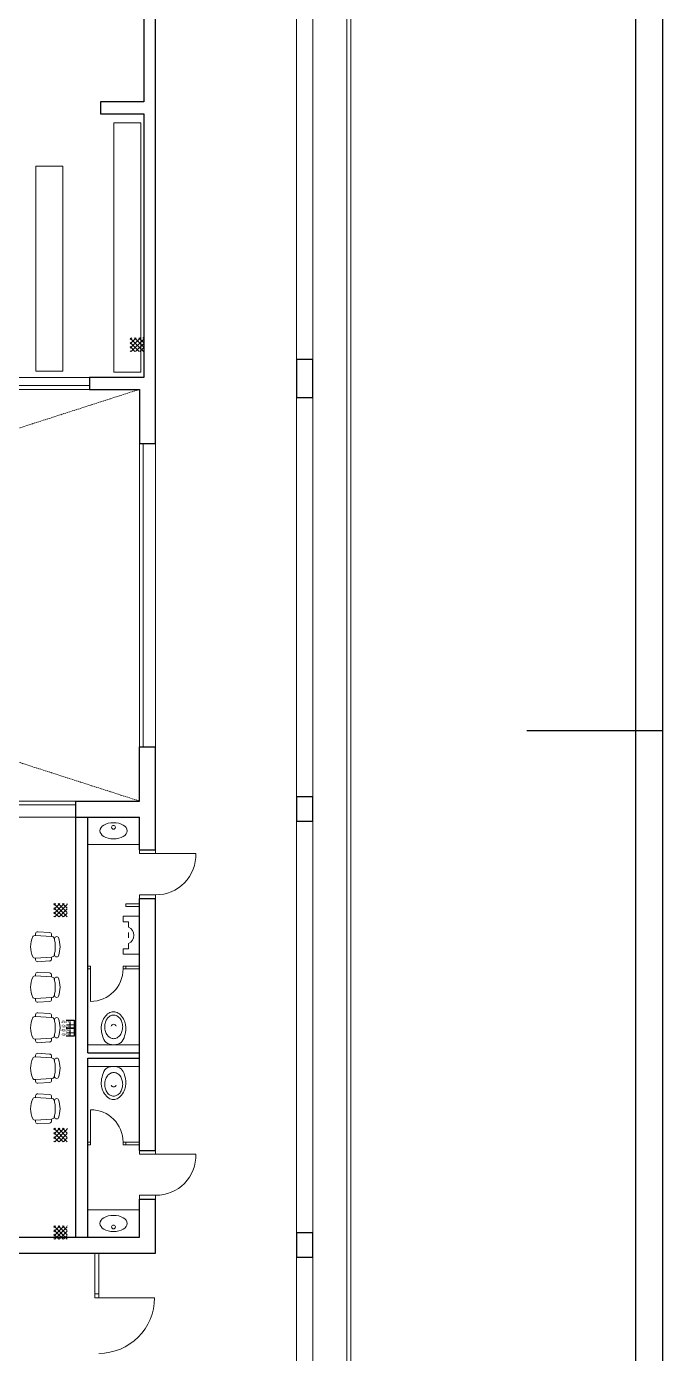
# Model space of a CAD drawing. Header units: inches. Extents: x 11 to 1053, y 2 to 902.
# Drawn here: x 935.7 to 1053.1, y 184.9 to 429.9 of the extents above; entities that cross this region are included whole.
import ezdxf

# ---------------------------------------------------------------- set-up
doc = ezdxf.new("R2010")
doc.units = ezdxf.units.IN
doc.header["$MEASUREMENT"] = 0
doc.linetypes.add('DASHED', pattern=[0.75, 0.5, -0.25])
doc.linetypes.add('DASHED2', pattern=[0.375, 0.25, -0.125])
for name, color, linetype, lineweight in [('A-CRTKANO', 5, 'DASHED2', 0), ('A-SANITARIJE', 253, 'Continuous', 0), ('OPREMA', 253, 'Continuous', 0), ('STOLARIJA', 5, 'Continuous', 0), ('ZID', 5, 'Continuous', 30)]:
    doc.layers.add(name, color=color, linetype=linetype, lineweight=lineweight)
doc.layers.add('SRAFURA', color=2, linetype='Continuous')

msp = doc.modelspace()

# ---------------------------------------------------------------- hatches: boundary and pattern name
at = {"layer": 'SRAFURA'}
h = msp.add_hatch(dxfattribs=at)
h.set_pattern_fill('ANSI37', color=256, scale=4.5, angle=90, style=0)
h.set_pattern_definition([(315, (5853.63795, -7969.3185), (0.397747564, 0.397747564), []), (45, (5853.63795, -7969.3185), (-0.397747564, 0.397747564), [])])
h.paths.add_polyline_path([(954.83, 369.91), (957.33, 369.91), (957.33, 372.41), (954.83, 372.41)])
h = msp.add_hatch(dxfattribs=at)
h.set_pattern_fill('ANSI37', color=256, scale=4.5, style=0)
h.set_pattern_definition([(315, (9282.45397, -4630.81264), (-0.397747564, -0.397747564), []), (225, (9282.45397, -4630.81264), (-0.397747564, 0.397747564), [])])
h.paths.add_polyline_path([(940.73, 268), (940.73, 265.5), (943.23, 265.5), (943.23, 268)])
h = msp.add_hatch(dxfattribs=at)
h.set_pattern_fill('ANSI37', color=256, scale=4.5, style=0)
h.set_pattern_definition([(315, (9282.45397, -4672.31264), (-0.397747564, -0.397747564), []), (225, (9282.45397, -4672.31264), (-0.397747564, 0.397747564), [])])
h.paths.add_polyline_path([(940.73, 226.5), (940.73, 224), (943.23, 224), (943.23, 226.5)])
h = msp.add_hatch(dxfattribs=at)
h.set_pattern_fill('ANSI37', color=256, scale=4.5, style=0)
h.set_pattern_definition([(315, (9282.45397, -4690.31264), (-0.397747564, -0.397747564), []), (225, (9282.45397, -4690.31264), (-0.397747564, 0.397747564), [])])
h.paths.add_polyline_path([(940.73, 208.5), (940.73, 206), (943.23, 206), (943.23, 208.5)])

# ---------------------------------------------------------------- linework, layer by layer
for p, q in [((1053.05, 900.9), (1053.05, 2.92)), ((1048.05, 895.9), (1048.05, 7.92)), ((1028.05, 299.92), (1053.05, 299.92))]:
    msp.add_line(p, q)
at = {"color": 2}
for p, q in [((943.05, 246.45, 100), (944.48, 246.45, 100)), ((944.48, 246.45, 100), (944.48, 244.97, 100)), ((944.48, 244.97, 100), (943.05, 244.97, 100)), ((943.05, 244.97, 100), (944.48, 244.97, 100)), ((944.48, 243.49, 100), (943.05, 243.49, 100)), ((944.48, 244.97, 100), (944.48, 243.49, 100))]:
    msp.add_line(p, q, dxfattribs=at)
at = {"color": 85, "true_color": 0x58ba48}
for p, q in [((944.83, 245, 50), (944.48, 244.97, 100)), ((944.83, 206.41, 50), (944.83, 245, 50)), ((894.18, 206.41, 50), (944.83, 206.41, 50))]:
    msp.add_line(p, q, dxfattribs=at)
at = {"layer": 'A-CRTKANO', "linetype": 'DASHED', "ltscale": 0.5}
for p, q in [((720.33, 362.91, 50), (956.53, 286.91, 50)), ((956.53, 362.91, 50), (720.33, 286.91, 50))]:
    msp.add_line(p, q, dxfattribs=at)
at = {"layer": 'A-SANITARIJE'}
for p, q in [((947.03, 278.91, 50), (956.53, 278.91, 50)), ((956.53, 265.62, 50), (953.53, 265.62, 50)), ((953.53, 264.62, 50), (953.53, 265.62, 50)), ((954.53, 264.62, 50), (953.53, 264.62, 50)), ((954.53, 263.62, 50), (954.53, 264.62, 50)), ((956.53, 259.42, 50), (956.53, 266.42, 50)), ((954.53, 261.62, 50), (954.53, 262.62, 50)), ((954.53, 259.62, 50), (954.53, 260.62, 50)), ((953.53, 259.62, 50), (954.53, 259.62, 50)), ((953.53, 258.62, 50), (953.53, 259.62, 50)), ((956.53, 258.62, 50), (953.53, 258.62, 50)), ((947.03, 241.91, 50), (956.53, 241.91, 50)), ((947.03, 237.91, 50), (956.53, 237.91, 50)), ((947.03, 211.41, 50), (956.53, 211.41, 50))]:
    msp.add_line(p, q, dxfattribs=at)
at = {"layer": 'A-SANITARIJE', "elevation": 50}
for points in [[(951.78, 241.91, 0.065542), (952.55, 242.01, 0.223473), (953.56, 242.87, 0.060881), (953.98, 244.23, 0.084137), (953.99, 245.53, 0.012085), (953.94, 245.83, 0.07849), (953.43, 246.95, 0.107173), (952.61, 247.77, 0.14283), (951.76, 248.01, 0.14283), (950.91, 247.76, 0.107173), (950.09, 246.94, 0.07849), (949.59, 245.82, 0.012085), (949.54, 245.52, 0.084137), (949.56, 244.22, 0.060881), (949.99, 242.86, 0.223473), (951.01, 242.01, 0.065542)], [(951.78, 247.39, 0.125137), (951.17, 247.24, 0.105833), (950.61, 246.75, 0.08656), (950.26, 246.07, 0.076574), (950.13, 245.21, 0.076574), (950.26, 244.35, 0.08656), (950.62, 243.67, 0.105833), (951.18, 243.19, 0.125137), (951.8, 243.03, 0.125137), (952.41, 243.19, 0.105833), (952.97, 243.68, 0.08656), (953.32, 244.36, 0.076574), (953.45, 245.22, 0.076574), (953.31, 246.08, 0.08656), (952.96, 246.76, 0.105833), (952.39, 247.24, 0.125137)], [(951.78, 237.91, -0.065542), (952.55, 237.8, -0.223473), (953.56, 236.94, -0.060881), (953.98, 235.59, -0.084137), (953.99, 234.28, -0.012085), (953.94, 233.98, -0.07849), (953.43, 232.86, -0.107173), (952.61, 232.05, -0.14283), (951.76, 231.8, -0.14283), (950.91, 232.05, -0.107173), (950.09, 232.87, -0.07849), (949.59, 234, -0.012085), (949.54, 234.3, -0.084137), (949.56, 235.6, -0.060881), (949.99, 236.96, -0.223473), (951.01, 237.81, -0.065542)], [(951.78, 232.42, -0.125137), (951.17, 232.58, -0.105833), (950.61, 233.07, -0.08656), (950.26, 233.75, -0.076574), (950.13, 234.61, -0.076574), (950.26, 235.47, -0.08656), (950.62, 236.15, -0.105833), (951.18, 236.63, -0.125137), (951.8, 236.78, -0.125137), (952.41, 236.63, -0.105833), (952.97, 236.14, -0.08656), (953.32, 235.46, -0.076574), (953.45, 234.6, -0.076574), (953.31, 233.74, -0.08656), (952.96, 233.06, -0.105833), (952.39, 232.58, -0.125137)]]:
    msp.add_lwpolyline(points, format="xyb", close=True, dxfattribs=at)
at = {"layer": 'A-SANITARIJE'}
for centre in [(951.76, 282.06, 50), (951.76, 208.26, 50)]:
    msp.add_circle(centre, 0.35, dxfattribs=at)
for centre, radius, start, end in [((953.9, 262.12, 50), 1.63, 292.6199, 67.3801), ((951.77, 245.21, 50), 0.48, 17.3567, 163.0272), ((951.77, 234.6, 50), 0.48, 196.9728, 342.6433)]:
    msp.add_arc(centre, radius, start, end, dxfattribs=at)
at = {"layer": 'A-SANITARIJE', "extrusion": (0, 0, -1)}
msp.add_ellipse((951.76, 281.41, 50), major_axis=(-2.5, 0), ratio=0.6, dxfattribs=at)
at = {"layer": 'A-SANITARIJE'}
msp.add_ellipse((951.76, 208.91, 50), major_axis=(-2.5, 0), ratio=0.6, dxfattribs=at)
at = {"layer": 'OPREMA'}
for p, q in [((951.83, 366.11, 50), (951.83, 412.11, 50)), ((951.83, 412.11, 50), (956.83, 412.11, 50)), ((956.83, 366.11, 50), (956.83, 412.11, 50)), ((937.43, 366.25, 50), (937.43, 404.11, 50)), ((937.43, 404.11, 50), (942.43, 404.11, 50)), ((942.43, 366.25, 50), (942.43, 404.11, 50)), ((937.43, 366.25, 50), (942.43, 366.25, 50)), ((951.83, 366.11, 50), (956.83, 366.11, 50)), ((937.38, 262.4, 50), (937.36, 262.1, 50)), ((937.8, 262.77, 50), (939.96, 262.64, 50)), ((940.34, 262.21, 50), (940.32, 261.92, 50)), ((937.35, 262.1, 50), (940.31, 261.92, 50)), ((937.35, 257.91, 50), (940.31, 258.1, 50)), ((937.38, 257.61, 50), (937.36, 257.91, 50)), ((937.8, 257.24, 50), (939.96, 257.38, 50)), ((940.34, 257.8, 50), (940.32, 258.1, 50)), ((937.38, 254.92, 50), (937.36, 254.62, 50)), ((937.8, 255.29, 50), (939.96, 255.16, 50)), ((937.35, 254.62, 50), (940.31, 254.44, 50)), ((940.34, 254.73, 50), (940.32, 254.44, 50)), ((937.35, 250.43, 50), (940.31, 250.62, 50)), ((937.38, 250.13, 50), (937.36, 250.43, 50)), ((940.34, 250.32, 50), (940.32, 250.62, 50)), ((937.8, 249.76, 50), (939.96, 249.9, 50)), ((937.8, 247.81, 50), (939.96, 247.68, 50)), ((937.35, 247.14, 50), (940.31, 246.96, 50)), ((937.38, 247.44, 50), (937.36, 247.14, 50)), ((940.34, 247.25, 50), (940.32, 246.96, 50)), ((937.35, 242.95, 50), (940.31, 243.14, 50)), ((937.38, 242.65, 50), (937.36, 242.95, 50)), ((940.34, 242.84, 50), (940.32, 243.14, 50)), ((937.8, 242.28, 50), (939.96, 242.42, 50)), ((937.8, 240.33, 50), (939.96, 240.2, 50)), ((937.35, 239.66, 50), (940.31, 239.48, 50)), ((937.38, 239.96, 50), (937.36, 239.66, 50)), ((940.34, 239.77, 50), (940.32, 239.48, 50)), ((937.35, 235.47, 50), (940.31, 235.66, 50)), ((937.38, 235.17, 50), (937.36, 235.47, 50)), ((940.34, 235.36, 50), (940.32, 235.66, 50)), ((937.8, 234.8, 50), (939.96, 234.94, 50)), ((937.8, 232.85, 50), (939.96, 232.72, 50)), ((937.35, 232.18, 50), (940.31, 232, 50)), ((937.38, 232.48, 50), (937.36, 232.18, 50)), ((940.34, 232.29, 50), (940.32, 232, 50)), ((937.35, 227.99, 50), (940.31, 228.18, 50)), ((937.38, 227.69, 50), (937.36, 227.99, 50)), ((940.34, 227.88, 50), (940.32, 228.18, 50)), ((937.8, 227.32, 50), (939.96, 227.46, 50))]:
    msp.add_line(p, q, dxfattribs=at)
for centre, radius, start, end in [((937.78, 262.37, 50), 0.4, 86.4237, 176.4237), ((939.94, 262.24, 50), 0.4, 356.4237, 86.4237), ((941.45, 259.95, 50), 4.99, 157.3599, 179.3764), ((941.45, 259.98, 50), 4.99, 179.285, 179.6682), ((941.45, 260.06, 50), 4.99, 180.6236, 202.6401), ((941.45, 260.04, 50), 4.99, 180.3318, 180.715), ((937.32, 261.5, 50), 0.6, 86.4237, 141.64), ((940.28, 261.32, 50), 0.6, 28.9385, 86.4237), ((935.23, 260.01, 50), 5.79, 0, 16.0342), ((935.23, 260.01, 50), 5.79, 343.9658, 0), ((941.26, 261.48, 50), 0.406, 28.7717, 191.0887), ((936.6, 260.01, 50), 5.29, 0, 18.412), ((936.6, 260.01, 50), 5.29, 341.588, 0), ((937.32, 258.51, 50), 0.6, 218.36, 273.5763), ((937.78, 257.64, 50), 0.4, 183.5763, 273.5763), ((939.94, 257.77, 50), 0.4, 273.5763, 3.5763), ((940.28, 258.7, 50), 0.6, 273.5763, 331.0615), ((941.26, 258.53, 50), 0.406, 168.9113, 331.2283), ((937.78, 254.89, 50), 0.4, 86.4237, 176.4237), ((939.94, 254.76, 50), 0.4, 356.4237, 86.4237), ((941.45, 252.47, 50), 4.99, 157.3599, 179.3764), ((941.45, 252.5, 50), 4.99, 179.285, 179.6682), ((941.45, 252.58, 50), 4.99, 180.6236, 202.6401), ((941.45, 252.56, 50), 4.99, 180.3318, 180.715), ((937.32, 254.02, 50), 0.6, 86.4237, 141.64), ((940.28, 253.84, 50), 0.6, 28.9385, 86.4237), ((935.23, 252.53, 50), 5.79, 0, 16.0342), ((935.23, 252.53, 50), 5.79, 343.9658, 0), ((941.26, 254, 50), 0.406, 28.7717, 191.0887), ((936.6, 252.53, 50), 5.29, 0, 18.412), ((936.6, 252.53, 50), 5.29, 341.588, 0), ((937.32, 251.03, 50), 0.6, 218.36, 273.5763), ((937.78, 250.16, 50), 0.4, 183.5763, 273.5763), ((939.94, 250.29, 50), 0.4, 273.5763, 3.5763), ((940.28, 251.22, 50), 0.6, 273.5763, 331.0615), ((941.26, 251.05, 50), 0.406, 168.9113, 331.2283), ((937.78, 247.41, 50), 0.4, 86.4237, 176.4237), ((939.94, 247.28, 50), 0.4, 356.4237, 86.4237), ((941.45, 244.99, 50), 4.99, 157.3599, 179.3764), ((941.45, 245.02, 50), 4.99, 179.285, 179.6682), ((941.45, 245.1, 50), 4.99, 180.6236, 202.6401), ((941.45, 245.08, 50), 4.99, 180.3318, 180.715), ((937.32, 246.54, 50), 0.6, 86.4237, 141.64), ((940.28, 246.36, 50), 0.6, 28.9385, 86.4237), ((935.23, 245.05, 50), 5.79, 0, 16.0342), ((935.23, 245.05, 50), 5.79, 343.9658, 0), ((941.26, 246.52, 50), 0.406, 28.7717, 191.0887), ((936.6, 245.05, 50), 5.29, 0, 18.412), ((936.6, 245.05, 50), 5.29, 341.588, 0), ((937.32, 243.55, 50), 0.6, 218.36, 273.5763), ((937.78, 242.68, 50), 0.4, 183.5763, 273.5763), ((939.94, 242.81, 50), 0.4, 273.5763, 3.5763), ((940.28, 243.74, 50), 0.6, 273.5763, 331.0615), ((941.26, 243.57, 50), 0.406, 168.9113, 331.2283), ((937.78, 239.93, 50), 0.4, 86.4237, 176.4237), ((939.94, 239.8, 50), 0.4, 356.4237, 86.4237), ((941.45, 237.51, 50), 4.99, 157.3599, 179.3764), ((937.32, 239.06, 50), 0.6, 86.4237, 141.64), ((940.28, 238.88, 50), 0.6, 28.9385, 86.4237), ((935.23, 237.57, 50), 5.79, 0, 16.0342), ((941.26, 239.04, 50), 0.406, 28.7717, 191.0887), ((936.6, 237.57, 50), 5.29, 0, 18.412), ((941.45, 237.54, 50), 4.99, 179.285, 179.6682), ((941.45, 237.62, 50), 4.99, 180.6236, 202.6401), ((941.45, 237.6, 50), 4.99, 180.3318, 180.715), ((937.32, 236.07, 50), 0.6, 218.36, 273.5763), ((939.94, 235.33, 50), 0.4, 273.5763, 3.5763), ((940.28, 236.26, 50), 0.6, 273.5763, 331.0615), ((935.23, 237.57, 50), 5.79, 343.9658, 0), ((941.26, 236.09, 50), 0.406, 168.9113, 331.2283), ((936.6, 237.57, 50), 5.29, 341.588, 0), ((937.78, 235.2, 50), 0.4, 183.5763, 273.5763), ((937.78, 232.45, 50), 0.4, 86.4237, 176.4237), ((941.45, 230.03, 50), 4.99, 157.3599, 179.3764), ((937.32, 231.58, 50), 0.6, 86.4237, 141.64), ((939.94, 232.32, 50), 0.4, 356.4237, 86.4237), ((940.28, 231.4, 50), 0.6, 28.9385, 86.4237), ((935.23, 230.09, 50), 5.79, 0, 16.0342), ((941.26, 231.56, 50), 0.406, 28.7717, 191.0887), ((936.6, 230.09, 50), 5.29, 0, 18.412), ((941.45, 230.06, 50), 4.99, 179.285, 179.6682), ((941.45, 230.14, 50), 4.99, 180.6236, 202.6401), ((941.45, 230.12, 50), 4.99, 180.3318, 180.715), ((937.32, 228.59, 50), 0.6, 218.36, 273.5763), ((939.94, 227.85, 50), 0.4, 273.5763, 3.5763), ((940.28, 228.78, 50), 0.6, 273.5763, 331.0615), ((935.23, 230.09, 50), 5.79, 343.9658, 0), ((941.26, 228.61, 50), 0.406, 168.9113, 331.2283), ((936.6, 230.09, 50), 5.29, 341.588, 0), ((937.78, 227.72, 50), 0.4, 183.5763, 273.5763)]:
    msp.add_arc(centre, radius, start, end, dxfattribs=at)
at = {"layer": 'STOLARIJA'}
for p, q in [((985.53, 166.01, 50), (985.53, 663.81, 50)), ((988.53, 166.01, 50), (988.53, 663.81, 50)), ((994.83, 166.01, 50), (994.83, 663.81, 50)), ((995.53, 166.01, 50), (995.53, 663.81, 50)), ((947.33, 365.11, 50), (883.43, 365.11, 50)), ((947.33, 363.61, 50), (883.43, 363.61, 50)), ((947.33, 362.91, 50), (883.43, 362.91, 50)), ((956.53, 352.91, 50), (956.53, 296.91, 50)), ((957.23, 352.91, 50), (957.23, 296.91, 50)), ((959.53, 352.91, 50), (959.53, 296.91, 50)), ((944.83, 286.91, 50), (883.43, 286.91, 50)), ((944.83, 286.21, 50), (883.43, 286.21, 50)), ((944.83, 283.91, 50), (883.43, 283.91, 50)), ((956.53, 277.91, 50), (956.53, 277.21, 50)), ((956.53, 277.21, 50), (959.53, 277.21, 50)), ((959.53, 277.21, 50), (959.53, 277.91, 50)), ((959.53, 277.21, 50), (966.94, 277.21, 50)), ((959.53, 269.61, 50), (956.53, 269.61, 50)), ((956.53, 269.61, 50), (956.53, 268.91, 50)), ((959.53, 268.91, 50), (959.53, 269.61, 50)), ((956.53, 267.91, 50), (954.03, 267.91, 50)), ((954.03, 267.41, 50), (954.03, 267.91, 50)), ((956.53, 267.41, 50), (954.03, 267.41, 50)), ((947.03, 256.41, 50), (947.53, 256.41, 50)), ((947.03, 255.91, 50), (947.53, 255.91, 50)), ((947.53, 249.91, 50), (947.53, 256.41, 50)), ((953.53, 255.91, 50), (953.53, 256.41, 50)), ((953.53, 256.41, 50), (956.53, 256.41, 50)), ((953.53, 255.91, 50), (956.53, 255.91, 50)), ((954.03, 255.91, 50), (954.03, 256.41, 50)), ((947.53, 229.91, 50), (947.53, 223.41, 50)), ((947.03, 223.91, 50), (947.53, 223.91, 50)), ((947.03, 223.41, 50), (947.53, 223.41, 50)), ((953.53, 223.91, 50), (953.53, 223.41, 50)), ((953.53, 223.91, 50), (956.53, 223.91, 50)), ((953.53, 223.41, 50), (956.53, 223.41, 50)), ((954.03, 223.91, 50), (954.03, 223.41, 50)), ((956.53, 222.41, 50), (956.53, 221.71, 50)), ((956.53, 221.71, 50), (959.53, 221.71, 50)), ((959.53, 221.71, 50), (959.53, 222.41, 50)), ((959.53, 221.71, 50), (966.94, 221.71, 50)), ((956.53, 213.41, 50), (956.53, 214.11, 50)), ((956.53, 214.11, 50), (959.53, 214.11, 50)), ((959.53, 214.11, 50), (959.53, 213.41, 50)), ((948.33, 195.21, 50), (948.33, 203.41, 50)), ((949.03, 195.21, 50), (949.03, 203.41, 50)), ((948.33, 195.91, 50), (949.03, 195.91, 50)), ((948.33, 195.21, 50), (959.33, 195.21, 50))]:
    msp.add_line(p, q, dxfattribs=at)
for centre, radius, start, end in [((959.64, 276.91, 50), 7.3, 269.155, 2.3276), ((947.53, 255.91, 50), 6, 270, 0), ((947.53, 223.91, 50), 6, 0, 90), ((959.64, 221.41, 50), 7.3, 269.155, 2.3276), ((949.03, 195.21, 50), 10.3, 270, 0)]:
    msp.add_arc(centre, radius, start, end, dxfattribs=at)
at = {"layer": 'ZID'}
for p, q in [((959.53, 352.91, 50), (959.53, 536.91, 50)), ((957.33, 443.81, 50), (957.33, 416.01, 50)), ((949.33, 416.01, 50), (949.33, 413.81, 50)), ((957.33, 416.01, 50), (949.33, 416.01, 50)), ((949.33, 413.81, 50), (957.33, 413.81, 50)), ((957.33, 413.81, 50), (957.33, 365.11, 50)), ((947.33, 365.11, 50), (947.33, 362.91, 50)), ((957.33, 365.11, 50), (947.33, 365.11, 50)), ((947.33, 362.91, 50), (956.53, 362.91, 50)), ((956.53, 362.91, 50), (956.53, 352.91, 50)), ((956.53, 352.91, 50), (959.53, 352.91, 50)), ((957.33, 352.91, 50), (959.53, 352.91, 50)), ((957.33, 352.91, 50), (959.53, 352.91, 50)), ((957.33, 352.91, 50), (959.53, 352.91, 50)), ((956.53, 296.91, 50), (959.53, 296.91, 50)), ((956.53, 286.91, 50), (956.53, 296.91, 50)), ((959.53, 277.91, 50), (959.53, 296.91, 50)), ((944.83, 286.91, 50), (956.53, 286.91, 50)), ((944.83, 206.41, 50), (944.83, 286.91, 50)), ((944.83, 283.91, 50), (956.53, 283.91, 50)), ((947.03, 240.41, 50), (947.03, 283.91, 50)), ((956.53, 277.91, 50), (956.53, 283.91, 50)), ((956.53, 277.91, 50), (959.53, 277.91, 50)), ((956.53, 268.91, 50), (959.53, 268.91, 50)), ((956.53, 239.41, 50), (956.53, 268.91, 50)), ((959.53, 222.41, 50), (959.53, 268.91, 50)), ((947.03, 240.41, 50), (956.53, 240.41, 50)), ((947.03, 206.41, 50), (947.03, 239.41, 50)), ((947.03, 239.41, 50), (956.53, 239.41, 50)), ((956.53, 222.41, 50), (956.53, 239.41, 50)), ((956.53, 222.41, 50), (959.53, 222.41, 50)), ((956.53, 206.41, 50), (956.53, 213.41, 50)), ((956.53, 213.41, 50), (959.53, 213.41, 50)), ((959.53, 203.41, 50), (959.53, 213.41, 50)), ((918.93, 206.41, 50), (956.53, 206.41, 50)), ((918.93, 203.41, 50), (959.53, 203.41, 50))]:
    msp.add_line(p, q, dxfattribs=at)
at = {"layer": 'ZID', "elevation": 50}
for points in [[(985.53, 361.41), (988.53, 361.41), (988.53, 368.41), (985.53, 368.41)], [(985.53, 283.16), (988.53, 283.16), (988.53, 287.66), (985.53, 287.66)], [(985.53, 202.66), (988.53, 202.66), (988.53, 207.16), (985.53, 207.16)]]:
    msp.add_lwpolyline(points, close=True, dxfattribs=at)

# ---------------------------------------------------------------- texts
at = {"color": 2, "insert": (943.54, 246.36, 100), "char_height": 0.4626, "attachment_point": 3}
msp.add_mtext('\\pxt0;{\\W0.8;\\T0.75;43x1+\\P43x2+\\P43x3+\\P43x4+}', dxfattribs=at)
at = {"color": 2, "char_height": 1.928, "width": 0.8542, "attachment_point": 7, "rotation": 270}
for insert in [(942.8, 246.35, 100), (942.8, 244.87, 100)]:
    msp.add_mtext('{+}', dxfattribs=dict(at, insert=insert))

doc.saveas('drawing.dxf')
